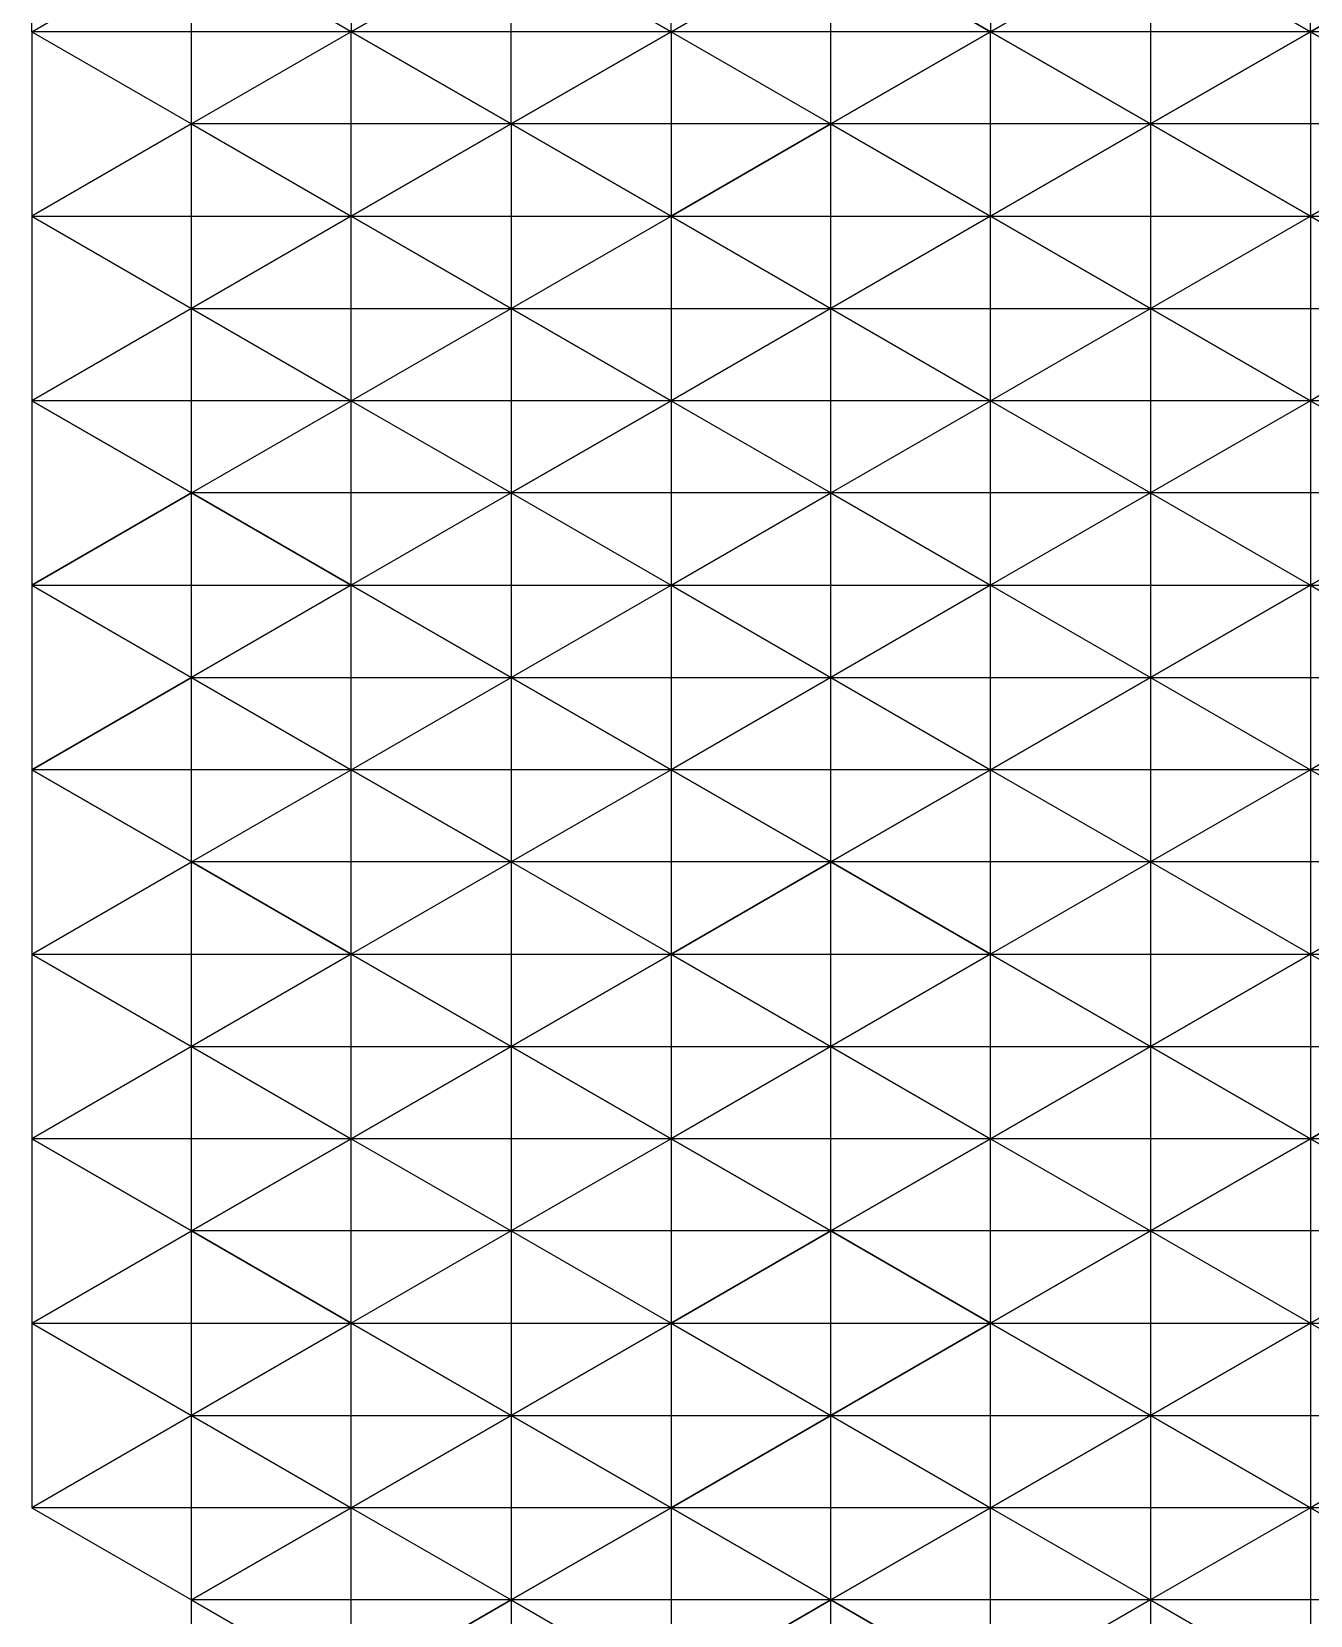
# Model space of a CAD drawing. Header units: millimetres. Extents: x 1123.9 to 1169.6, y 955.4 to 1004.6.
# Drawn here: x 1123.92 to 1132.23, y 969.66 to 979.96 of the extents above; entities that cross this region are included whole.
import ezdxf

# ---------------------------------------------------------------- set-up
doc = ezdxf.new("R2010")
doc.units = ezdxf.units.MM
for name, color, linetype in [('diagonals1', 3, 'Continuous'), ('diagonals2', 2, 'Continuous'), ('Layer1', 7, 'Continuous'), ('Layer2', 4, 'Continuous'), ('Layer3', 6, 'Continuous')]:
    doc.layers.add(name, color=color, linetype=linetype)

msp = doc.modelspace()

# ---------------------------------------------------------------- linework, layer by layer
at = {"layer": 'diagonals1'}
for p, q in [((1123.918, 979.956, 144.347), (1124.957, 980.556, 142.855)), ((1125.996, 979.956, 144.046), (1124.957, 980.556, 142.855)), ((1127.035, 980.556, 142.583), (1125.996, 979.956, 144.046)), ((1127.035, 980.556, 142.583), (1128.075, 979.956, 143.774)), ((1128.075, 979.956, 143.774), (1129.114, 980.556, 142.34)), ((1130.153, 979.956, 143.53), (1129.114, 980.556, 142.34)), ((1131.192, 980.556, 142.126), (1130.153, 979.956, 143.53)), ((1131.192, 980.556, 142.126), (1132.232, 979.956, 143.316)), ((1132.232, 979.956, 143.316), (1133.271, 980.556, 141.94)), ((1123.918, 979.956, 144.347), (1124.957, 979.356, 142.855)), ((1125.996, 979.956, 144.046), (1124.957, 979.356, 142.855)), ((1127.035, 979.356, 142.583), (1125.996, 979.956, 144.046)), ((1127.035, 979.356, 142.583), (1128.075, 979.956, 143.774)), ((1128.075, 979.956, 143.774), (1129.114, 979.356, 142.34)), ((1130.153, 979.956, 143.53), (1129.114, 979.356, 142.34)), ((1131.192, 979.356, 142.126), (1130.153, 979.956, 143.53)), ((1131.192, 979.356, 142.126), (1132.232, 979.956, 143.316)), ((1132.232, 979.956, 143.316), (1133.271, 979.356, 141.94)), ((1124.957, 979.356, 142.855), (1123.918, 978.756, 144.352)), ((1124.957, 979.356, 142.855), (1125.996, 978.756, 144.05)), ((1125.996, 978.756, 144.05), (1127.035, 979.356, 142.583)), ((1128.075, 978.756, 143.778), (1127.035, 979.356, 142.583)), ((1129.114, 979.356, 142.34), (1128.075, 978.756, 143.778)), ((1129.114, 979.356, 142.34), (1130.153, 978.756, 143.535)), ((1130.153, 978.756, 143.535), (1131.192, 979.356, 142.126)), ((1132.232, 978.756, 143.321), (1131.192, 979.356, 142.126)), ((1133.271, 979.356, 141.94), (1132.232, 978.756, 143.321)), ((1123.918, 978.756, 144.352), (1124.957, 978.156, 142.86)), ((1125.996, 978.756, 144.05), (1124.957, 978.156, 142.86)), ((1127.035, 978.156, 142.588), (1125.996, 978.756, 144.05)), ((1127.035, 978.156, 142.588), (1128.075, 978.756, 143.778)), ((1128.075, 978.756, 143.778), (1129.114, 978.156, 142.345)), ((1130.153, 978.756, 143.535), (1129.114, 978.156, 142.345)), ((1131.192, 978.156, 142.13), (1130.153, 978.756, 143.535)), ((1131.192, 978.156, 142.13), (1132.232, 978.756, 143.321)), ((1124.957, 978.156, 142.86), (1123.918, 977.556, 144.366)), ((1124.957, 978.156, 142.86), (1125.996, 977.556, 144.065)), ((1125.996, 977.556, 144.065), (1127.035, 978.156, 142.588)), ((1128.075, 977.556, 143.793), (1127.035, 978.156, 142.588)), ((1129.114, 978.156, 142.345), (1128.075, 977.556, 143.793)), ((1129.114, 978.156, 142.345), (1130.153, 977.556, 143.549)), ((1130.153, 977.556, 143.549), (1131.192, 978.156, 142.13)), ((1132.232, 977.556, 143.335), (1131.192, 978.156, 142.13)), ((1133.271, 978.156, 141.945), (1132.232, 977.556, 143.335)), ((1123.918, 977.556, 144.366), (1124.957, 976.956, 142.874)), ((1124.957, 976.956, 142.874), (1125.996, 977.556, 144.065)), ((1125.996, 977.556, 144.065), (1127.035, 976.956, 142.602)), ((1127.035, 976.956, 142.602), (1128.075, 977.556, 143.793)), ((1128.075, 977.556, 143.793), (1129.114, 976.956, 142.359)), ((1129.114, 976.956, 142.359), (1130.153, 977.556, 143.549)), ((1130.153, 977.556, 143.549), (1131.192, 976.956, 142.145)), ((1132.232, 977.556, 143.335), (1131.192, 976.956, 142.145)), ((1132.232, 977.556, 143.335), (1133.271, 976.956, 141.959)), ((1124.957, 976.956, 142.874), (1123.918, 976.356, 144.39)), ((1124.957, 976.956, 142.874), (1125.996, 976.356, 144.089)), ((1127.035, 976.956, 142.602), (1125.996, 976.356, 144.089)), ((1127.035, 976.956, 142.602), (1128.075, 976.356, 143.816)), ((1128.075, 976.356, 143.816), (1129.114, 976.956, 142.359)), ((1129.114, 976.956, 142.359), (1130.153, 976.356, 143.573)), ((1131.192, 976.956, 142.145), (1130.153, 976.356, 143.573)), ((1131.192, 976.956, 142.145), (1132.232, 976.356, 143.359)), ((1132.232, 976.356, 143.359), (1133.271, 976.956, 141.959)), ((1123.918, 976.356, 144.39), (1124.957, 975.756, 142.898)), ((1125.996, 976.356, 144.089), (1124.957, 975.756, 142.898)), ((1125.996, 976.356, 144.089), (1127.035, 975.756, 142.626)), ((1127.035, 975.756, 142.626), (1128.075, 976.356, 143.816)), ((1128.075, 976.356, 143.816), (1129.114, 975.756, 142.383)), ((1130.153, 976.356, 143.573), (1129.114, 975.756, 142.383)), ((1130.153, 976.356, 143.573), (1131.192, 975.756, 142.168)), ((1131.192, 975.756, 142.168), (1132.232, 976.356, 143.359)), ((1132.232, 976.356, 143.359), (1133.271, 975.756, 141.983)), ((1124.957, 975.756, 142.898), (1123.918, 975.156, 144.424)), ((1124.957, 975.756, 142.898), (1125.996, 975.156, 144.122)), ((1125.996, 975.156, 144.122), (1127.035, 975.756, 142.626)), ((1127.035, 975.756, 142.626), (1128.075, 975.156, 143.85)), ((1129.114, 975.756, 142.383), (1128.075, 975.156, 143.85)), ((1129.114, 975.756, 142.383), (1130.153, 975.156, 143.607)), ((1130.153, 975.156, 143.607), (1131.192, 975.756, 142.168)), ((1131.192, 975.756, 142.168), (1132.232, 975.156, 143.392)), ((1133.271, 975.756, 141.983), (1132.232, 975.156, 143.392)), ((1123.918, 975.156, 144.424), (1124.957, 974.556, 142.932)), ((1124.957, 974.556, 142.932), (1125.996, 975.156, 144.122)), ((1127.035, 974.556, 142.659), (1125.996, 975.156, 144.122)), ((1128.075, 975.156, 143.85), (1127.035, 974.556, 142.659)), ((1128.075, 975.156, 143.85), (1129.114, 974.556, 142.416)), ((1129.114, 974.556, 142.416), (1130.153, 975.156, 143.607)), ((1130.153, 975.156, 143.607), (1131.192, 974.556, 142.202)), ((1132.232, 975.156, 143.392), (1131.192, 974.556, 142.202)), ((1132.232, 975.156, 143.392), (1133.271, 974.556, 142.016)), ((1123.918, 973.956, 144.467), (1124.957, 974.556, 142.932)), ((1124.957, 974.556, 142.932), (1125.996, 973.956, 144.165)), ((1127.035, 974.556, 142.659), (1125.996, 973.956, 144.165)), ((1127.035, 974.556, 142.659), (1128.075, 973.956, 143.893)), ((1128.075, 973.956, 143.893), (1129.114, 974.556, 142.416)), ((1129.114, 974.556, 142.416), (1130.153, 973.956, 143.65)), ((1131.192, 974.556, 142.202), (1130.153, 973.956, 143.65)), ((1131.192, 974.556, 142.202), (1132.232, 973.956, 143.435)), ((1132.232, 973.956, 143.435), (1133.271, 974.556, 142.016)), ((1123.918, 973.956, 144.467), (1124.957, 973.356, 142.975)), ((1125.996, 973.956, 144.165), (1124.957, 973.356, 142.975)), ((1125.996, 973.956, 144.165), (1127.035, 973.356, 142.702)), ((1127.035, 973.356, 142.702), (1128.075, 973.956, 143.893)), ((1128.075, 973.956, 143.893), (1129.114, 973.356, 142.459)), ((1130.153, 973.956, 143.65), (1129.114, 973.356, 142.459)), ((1130.153, 973.956, 143.65), (1131.192, 973.356, 142.245)), ((1131.192, 973.356, 142.245), (1132.232, 973.956, 143.435)), ((1132.232, 973.956, 143.435), (1133.271, 973.356, 142.059)), ((1124.957, 973.356, 142.975), (1123.918, 972.756, 144.52)), ((1124.957, 973.356, 142.975), (1125.996, 972.756, 144.218)), ((1125.996, 972.756, 144.218), (1127.035, 973.356, 142.702)), ((1127.035, 973.356, 142.702), (1128.075, 972.756, 143.945)), ((1129.114, 973.356, 142.459), (1128.075, 972.756, 143.945)), ((1129.114, 973.356, 142.459), (1130.153, 972.756, 143.702)), ((1130.153, 972.756, 143.702), (1131.192, 973.356, 142.245)), ((1131.192, 973.356, 142.245), (1132.232, 972.756, 143.488)), ((1133.271, 973.356, 142.059), (1132.232, 972.756, 143.488)), ((1123.918, 972.756, 144.52), (1124.957, 972.156, 143.027)), ((1124.957, 972.156, 143.027), (1125.996, 972.756, 144.218)), ((1125.996, 972.756, 144.218), (1127.035, 972.156, 142.755)), ((1128.075, 972.756, 143.945), (1127.035, 972.156, 142.755)), ((1128.075, 972.756, 143.945), (1129.114, 972.156, 142.511)), ((1129.114, 972.156, 142.511), (1130.153, 972.756, 143.702)), ((1130.153, 972.756, 143.702), (1131.192, 972.156, 142.297)), ((1132.232, 972.756, 143.488), (1131.192, 972.156, 142.297)), ((1132.232, 972.756, 143.488), (1133.271, 972.156, 142.111)), ((1123.918, 971.556, 144.582), (1124.957, 972.156, 143.027)), ((1124.957, 972.156, 143.027), (1125.996, 971.556, 144.28)), ((1127.035, 972.156, 142.755), (1125.996, 971.556, 144.28)), ((1127.035, 972.156, 142.755), (1128.075, 971.556, 144.007)), ((1128.075, 971.556, 144.007), (1129.114, 972.156, 142.511)), ((1129.114, 972.156, 142.511), (1130.153, 971.556, 143.764)), ((1131.192, 972.156, 142.297), (1130.153, 971.556, 143.764)), ((1131.192, 972.156, 142.297), (1132.232, 971.556, 143.549)), ((1132.232, 971.556, 143.549), (1133.271, 972.156, 142.111)), ((1123.918, 971.556, 144.582), (1124.957, 970.956, 143.09)), ((1125.996, 971.556, 144.28), (1124.957, 970.956, 143.09)), ((1125.996, 971.556, 144.28), (1127.035, 970.956, 142.817)), ((1127.035, 970.956, 142.817), (1128.075, 971.556, 144.007)), ((1128.075, 971.556, 144.007), (1129.114, 970.956, 142.573)), ((1130.153, 971.556, 143.764), (1129.114, 970.956, 142.573)), ((1130.153, 971.556, 143.764), (1131.192, 970.956, 142.359)), ((1131.192, 970.956, 142.359), (1132.232, 971.556, 143.549)), ((1132.232, 971.556, 143.549), (1133.271, 970.956, 142.173)), ((1124.957, 970.956, 143.09), (1123.918, 970.356, 144.654)), ((1124.957, 970.956, 143.09), (1125.996, 970.356, 144.352)), ((1125.996, 970.356, 144.352), (1127.035, 970.956, 142.817)), ((1127.035, 970.956, 142.817), (1128.075, 970.356, 144.079)), ((1129.114, 970.956, 142.573), (1128.075, 970.356, 144.079)), ((1129.114, 970.956, 142.573), (1130.153, 970.356, 143.836)), ((1130.153, 970.356, 143.836), (1131.192, 970.956, 142.359)), ((1131.192, 970.956, 142.359), (1132.232, 970.356, 143.621)), ((1133.271, 970.956, 142.173), (1132.232, 970.356, 143.621)), ((1123.918, 970.356, 144.654), (1124.957, 969.756, 143.161)), ((1124.957, 969.756, 143.161), (1125.996, 970.356, 144.352)), ((1125.996, 970.356, 144.352), (1127.035, 969.756, 142.889)), ((1128.075, 970.356, 144.079), (1127.035, 969.756, 142.889)), ((1128.075, 970.356, 144.079), (1129.114, 969.756, 142.645)), ((1129.114, 969.756, 142.645), (1130.153, 970.356, 143.836)), ((1130.153, 970.356, 143.836), (1131.192, 969.756, 142.43)), ((1132.232, 970.356, 143.621), (1131.192, 969.756, 142.43)), ((1132.232, 970.356, 143.621), (1133.271, 969.756, 142.245)), ((1124.957, 969.756, 143.161), (1125.996, 969.156, 144.433)), ((1127.035, 969.756, 142.889), (1125.996, 969.156, 144.433)), ((1127.035, 969.756, 142.889), (1128.075, 969.156, 144.16)), ((1128.075, 969.156, 144.16), (1129.114, 969.756, 142.645)), ((1129.114, 969.756, 142.645), (1130.153, 969.156, 143.917)), ((1131.192, 969.756, 142.43), (1130.153, 969.156, 143.917)), ((1131.192, 969.756, 142.43), (1132.232, 969.156, 143.702))]:
    msp.add_line(p, q, dxfattribs=at)
at = {"layer": 'diagonals2'}
for p, q in [((1123.918, 979.956, 141.947), (1124.957, 980.556, 142.855)), ((1125.996, 979.956, 141.646), (1124.957, 980.556, 142.855)), ((1125.996, 979.956, 141.646), (1127.035, 980.556, 142.583)), ((1128.075, 979.956, 141.374), (1127.035, 980.556, 142.583)), ((1128.075, 979.956, 141.374), (1129.114, 980.556, 142.34)), ((1129.114, 980.556, 142.34), (1130.153, 979.956, 141.13)), ((1130.153, 979.956, 141.13), (1131.192, 980.556, 142.126)), ((1132.232, 979.956, 140.916), (1131.192, 980.556, 142.126)), ((1133.271, 980.556, 141.94), (1132.232, 979.956, 140.916)), ((1123.918, 979.956, 141.947), (1124.957, 979.356, 142.855)), ((1125.996, 979.956, 141.646), (1124.957, 979.356, 142.855)), ((1125.996, 979.956, 141.646), (1127.035, 979.356, 142.583)), ((1128.075, 979.956, 141.374), (1127.035, 979.356, 142.583)), ((1128.075, 979.956, 141.374), (1129.114, 979.356, 142.34)), ((1129.114, 979.356, 142.34), (1130.153, 979.956, 141.13)), ((1130.153, 979.956, 141.13), (1131.192, 979.356, 142.126)), ((1132.232, 979.956, 140.916), (1131.192, 979.356, 142.126)), ((1133.271, 979.356, 141.94), (1132.232, 979.956, 140.916)), ((1124.957, 979.356, 142.855), (1123.918, 978.756, 141.952)), ((1124.957, 979.356, 142.855), (1125.996, 978.756, 141.65)), ((1127.035, 979.356, 142.583), (1125.996, 978.756, 141.65)), ((1127.035, 979.356, 142.583), (1128.075, 978.756, 141.378)), ((1128.075, 978.756, 141.378), (1129.114, 979.356, 142.34)), ((1129.114, 979.356, 142.34), (1130.153, 978.756, 141.135)), ((1131.192, 979.356, 142.126), (1130.153, 978.756, 141.135)), ((1131.192, 979.356, 142.126), (1132.232, 978.756, 140.921)), ((1132.232, 978.756, 140.921), (1133.271, 979.356, 141.94)), ((1123.918, 978.756, 141.952), (1124.957, 978.156, 142.86)), ((1125.996, 978.756, 141.65), (1124.957, 978.156, 142.86)), ((1125.996, 978.756, 141.65), (1127.035, 978.156, 142.588)), ((1127.035, 978.156, 142.588), (1128.075, 978.756, 141.378)), ((1128.075, 978.756, 141.378), (1129.114, 978.156, 142.345)), ((1130.153, 978.756, 141.135), (1129.114, 978.156, 142.345)), ((1130.153, 978.756, 141.135), (1131.192, 978.156, 142.13)), ((1131.192, 978.156, 142.13), (1132.232, 978.756, 140.921)), ((1132.232, 978.756, 140.921), (1133.271, 978.156, 141.945)), ((1124.957, 978.156, 142.86), (1123.918, 977.556, 141.966)), ((1124.957, 978.156, 142.86), (1125.996, 977.556, 141.665)), ((1125.996, 977.556, 141.665), (1127.035, 978.156, 142.588)), ((1127.035, 978.156, 142.588), (1128.075, 977.556, 141.393)), ((1129.114, 978.156, 142.345), (1128.075, 977.556, 141.393)), ((1129.114, 978.156, 142.345), (1130.153, 977.556, 141.149)), ((1130.153, 977.556, 141.149), (1131.192, 978.156, 142.13)), ((1131.192, 978.156, 142.13), (1132.232, 977.556, 140.935)), ((1133.271, 978.156, 141.945), (1132.232, 977.556, 140.935)), ((1124.957, 976.956, 142.874), (1123.918, 977.556, 141.966)), ((1124.957, 976.956, 142.874), (1125.996, 977.556, 141.665)), ((1125.996, 977.556, 141.665), (1127.035, 976.956, 142.602)), ((1128.075, 977.556, 141.393), (1127.035, 976.956, 142.602)), ((1128.075, 977.556, 141.393), (1129.114, 976.956, 142.359)), ((1129.114, 976.956, 142.359), (1130.153, 977.556, 141.149)), ((1130.153, 977.556, 141.149), (1131.192, 976.956, 142.145)), ((1132.232, 977.556, 140.935), (1131.192, 976.956, 142.145)), ((1132.232, 977.556, 140.935), (1133.271, 976.956, 141.959)), ((1123.918, 976.356, 141.99), (1124.957, 976.956, 142.874)), ((1125.996, 976.356, 141.689), (1124.957, 976.956, 142.874)), ((1127.035, 976.956, 142.602), (1125.996, 976.356, 141.689)), ((1127.035, 976.956, 142.602), (1128.075, 976.356, 141.416)), ((1128.075, 976.356, 141.416), (1129.114, 976.956, 142.359)), ((1129.114, 976.956, 142.359), (1130.153, 976.356, 141.173)), ((1131.192, 976.956, 142.145), (1130.153, 976.356, 141.173)), ((1131.192, 976.956, 142.145), (1132.232, 976.356, 140.959)), ((1133.271, 976.956, 141.959), (1132.232, 976.356, 140.959)), ((1123.918, 976.356, 141.99), (1124.957, 975.756, 142.898)), ((1125.996, 976.356, 141.689), (1124.957, 975.756, 142.898)), ((1127.035, 975.756, 142.626), (1125.996, 976.356, 141.689)), ((1127.035, 975.756, 142.626), (1128.075, 976.356, 141.416)), ((1128.075, 976.356, 141.416), (1129.114, 975.756, 142.383)), ((1130.153, 976.356, 141.173), (1129.114, 975.756, 142.383)), ((1130.153, 976.356, 141.173), (1131.192, 975.756, 142.168)), ((1132.232, 976.356, 140.959), (1131.192, 975.756, 142.168)), ((1132.232, 976.356, 140.959), (1133.271, 975.756, 141.983)), ((1123.918, 975.156, 142.024), (1124.957, 975.756, 142.898)), ((1124.957, 975.756, 142.898), (1125.996, 975.156, 141.722)), ((1125.996, 975.156, 141.722), (1127.035, 975.756, 142.626)), ((1128.075, 975.156, 141.45), (1127.035, 975.756, 142.626)), ((1129.114, 975.756, 142.383), (1128.075, 975.156, 141.45)), ((1129.114, 975.756, 142.383), (1130.153, 975.156, 141.207)), ((1131.192, 975.756, 142.168), (1130.153, 975.156, 141.207)), ((1131.192, 975.756, 142.168), (1132.232, 975.156, 140.992)), ((1133.271, 975.756, 141.983), (1132.232, 975.156, 140.992)), ((1124.957, 974.556, 142.932), (1123.918, 975.156, 142.024)), ((1124.957, 974.556, 142.932), (1125.996, 975.156, 141.722)), ((1125.996, 975.156, 141.722), (1127.035, 974.556, 142.659)), ((1128.075, 975.156, 141.45), (1127.035, 974.556, 142.659)), ((1129.114, 974.556, 142.416), (1128.075, 975.156, 141.45)), ((1130.153, 975.156, 141.207), (1129.114, 974.556, 142.416)), ((1130.153, 975.156, 141.207), (1131.192, 974.556, 142.202)), ((1132.232, 975.156, 140.992), (1131.192, 974.556, 142.202)), ((1132.232, 975.156, 140.992), (1133.271, 974.556, 142.016)), ((1123.918, 973.956, 142.067), (1124.957, 974.556, 142.932)), ((1125.996, 973.956, 141.765), (1124.957, 974.556, 142.932)), ((1127.035, 974.556, 142.659), (1125.996, 973.956, 141.765)), ((1127.035, 974.556, 142.659), (1128.075, 973.956, 141.493)), ((1129.114, 974.556, 142.416), (1128.075, 973.956, 141.493)), ((1130.153, 973.956, 141.25), (1129.114, 974.556, 142.416)), ((1131.192, 974.556, 142.202), (1130.153, 973.956, 141.25)), ((1131.192, 974.556, 142.202), (1132.232, 973.956, 141.035)), ((1133.271, 974.556, 142.016), (1132.232, 973.956, 141.035)), ((1123.918, 973.956, 142.067), (1124.957, 973.356, 142.975)), ((1125.996, 973.956, 141.765), (1124.957, 973.356, 142.975)), ((1127.035, 973.356, 142.702), (1125.996, 973.956, 141.765)), ((1128.075, 973.956, 141.493), (1127.035, 973.356, 142.702)), ((1128.075, 973.956, 141.493), (1129.114, 973.356, 142.459)), ((1130.153, 973.956, 141.25), (1129.114, 973.356, 142.459)), ((1131.192, 973.356, 142.245), (1130.153, 973.956, 141.25)), ((1132.232, 973.956, 141.035), (1131.192, 973.356, 142.245)), ((1132.232, 973.956, 141.035), (1133.271, 973.356, 142.059)), ((1124.957, 973.356, 142.975), (1123.918, 972.756, 142.12)), ((1124.957, 973.356, 142.975), (1125.996, 972.756, 141.818)), ((1127.035, 973.356, 142.702), (1125.996, 972.756, 141.818)), ((1128.075, 972.756, 141.545), (1127.035, 973.356, 142.702)), ((1129.114, 973.356, 142.459), (1128.075, 972.756, 141.545)), ((1129.114, 973.356, 142.459), (1130.153, 972.756, 141.302)), ((1131.192, 973.356, 142.245), (1130.153, 972.756, 141.302)), ((1132.232, 972.756, 141.088), (1131.192, 973.356, 142.245)), ((1132.232, 972.756, 141.088), (1133.271, 973.356, 142.059)), ((1124.957, 972.156, 143.027), (1123.918, 972.756, 142.12)), ((1125.996, 972.756, 141.818), (1124.957, 972.156, 143.027)), ((1125.996, 972.756, 141.818), (1127.035, 972.156, 142.755)), ((1128.075, 972.756, 141.545), (1127.035, 972.156, 142.755)), ((1129.114, 972.156, 142.511), (1128.075, 972.756, 141.545)), ((1130.153, 972.756, 141.302), (1129.114, 972.156, 142.511)), ((1130.153, 972.756, 141.302), (1131.192, 972.156, 142.297)), ((1131.192, 972.156, 142.297), (1132.232, 972.756, 141.088)), ((1133.271, 972.156, 142.111), (1132.232, 972.756, 141.088)), ((1123.918, 971.556, 142.182), (1124.957, 972.156, 143.027)), ((1125.996, 971.556, 141.88), (1124.957, 972.156, 143.027)), ((1127.035, 972.156, 142.755), (1125.996, 971.556, 141.88)), ((1127.035, 972.156, 142.755), (1128.075, 971.556, 141.607)), ((1129.114, 972.156, 142.511), (1128.075, 971.556, 141.607)), ((1130.153, 971.556, 141.364), (1129.114, 972.156, 142.511)), ((1130.153, 971.556, 141.364), (1131.192, 972.156, 142.297)), ((1131.192, 972.156, 142.297), (1132.232, 971.556, 141.149)), ((1133.271, 972.156, 142.111), (1132.232, 971.556, 141.149)), ((1123.918, 971.556, 142.182), (1124.957, 970.956, 143.09)), ((1125.996, 971.556, 141.88), (1124.957, 970.956, 143.09)), ((1127.035, 970.956, 142.817), (1125.996, 971.556, 141.88)), ((1128.075, 971.556, 141.607), (1127.035, 970.956, 142.817)), ((1128.075, 971.556, 141.607), (1129.114, 970.956, 142.573)), ((1129.114, 970.956, 142.573), (1130.153, 971.556, 141.364)), ((1131.192, 970.956, 142.359), (1130.153, 971.556, 141.364)), ((1132.232, 971.556, 141.149), (1131.192, 970.956, 142.359)), ((1132.232, 971.556, 141.149), (1133.271, 970.956, 142.173)), ((1124.957, 970.956, 143.09), (1123.918, 970.356, 142.254)), ((1124.957, 970.956, 143.09), (1125.996, 970.356, 141.952)), ((1127.035, 970.956, 142.817), (1125.996, 970.356, 141.952)), ((1128.075, 970.356, 141.679), (1127.035, 970.956, 142.817)), ((1128.075, 970.356, 141.679), (1129.114, 970.956, 142.573)), ((1129.114, 970.956, 142.573), (1130.153, 970.356, 141.436)), ((1131.192, 970.956, 142.359), (1130.153, 970.356, 141.436)), ((1132.232, 970.356, 141.221), (1131.192, 970.956, 142.359)), ((1133.271, 970.956, 142.173), (1132.232, 970.356, 141.221)), ((1125.996, 970.356, 141.952), (1124.957, 969.756, 143.161)), ((1125.996, 970.356, 141.952), (1127.035, 969.756, 142.889)), ((1127.035, 969.756, 142.889), (1128.075, 970.356, 141.679)), ((1129.114, 969.756, 142.645), (1128.075, 970.356, 141.679)), ((1130.153, 970.356, 141.436), (1129.114, 969.756, 142.645)), ((1130.153, 970.356, 141.436), (1131.192, 969.756, 142.43)), ((1132.232, 970.356, 141.221), (1131.192, 969.756, 142.43)), ((1133.271, 969.756, 142.245), (1132.232, 970.356, 141.221)), ((1124.957, 969.756, 143.161), (1125.996, 969.156, 142.033)), ((1125.996, 969.156, 142.033), (1127.035, 969.756, 142.889)), ((1127.035, 969.756, 142.889), (1128.075, 969.156, 141.76)), ((1129.114, 969.756, 142.645), (1128.075, 969.156, 141.76)), ((1130.153, 969.156, 141.517), (1129.114, 969.756, 142.645)), ((1131.192, 969.756, 142.43), (1130.153, 969.156, 141.517)), ((1131.192, 969.756, 142.43), (1132.232, 969.156, 141.302))]:
    msp.add_line(p, q, dxfattribs=at)
at = {"layer": 'Layer1'}
for p, q in [((1123.918, 979.956, 144.347), (1123.918, 982.356, 144.366)), ((1125.996, 981.156, 144.05), (1125.996, 979.956, 144.046)), ((1128.075, 979.956, 143.774), (1128.075, 981.156, 143.778)), ((1130.153, 981.156, 143.535), (1130.153, 979.956, 143.53)), ((1132.232, 979.956, 143.316), (1132.232, 981.156, 143.321)), ((1125.996, 979.956, 144.046), (1123.918, 979.956, 144.347)), ((1125.996, 979.956, 144.046), (1123.918, 979.956, 144.347)), ((1123.918, 979.956, 144.347), (1123.918, 977.556, 144.366)), ((1128.075, 979.956, 143.774), (1125.996, 979.956, 144.046)), ((1128.075, 979.956, 143.774), (1125.996, 979.956, 144.046)), ((1125.996, 978.756, 144.05), (1125.996, 979.956, 144.046)), ((1130.153, 979.956, 143.53), (1128.075, 979.956, 143.774)), ((1130.153, 979.956, 143.53), (1128.075, 979.956, 143.774)), ((1128.075, 979.956, 143.774), (1128.075, 978.756, 143.778)), ((1132.232, 979.956, 143.316), (1130.153, 979.956, 143.53)), ((1132.232, 979.956, 143.316), (1130.153, 979.956, 143.53)), ((1130.153, 978.756, 143.535), (1130.153, 979.956, 143.53)), ((1134.31, 979.956, 143.131), (1132.232, 979.956, 143.316)), ((1134.31, 979.956, 143.131), (1132.232, 979.956, 143.316)), ((1132.232, 979.956, 143.316), (1132.232, 978.756, 143.321)), ((1123.918, 978.756, 144.352), (1125.996, 978.756, 144.05)), ((1125.996, 978.756, 144.05), (1128.075, 978.756, 143.778)), ((1125.996, 977.556, 144.065), (1125.996, 978.756, 144.05)), ((1128.075, 978.756, 143.778), (1130.153, 978.756, 143.535)), ((1128.075, 978.756, 143.778), (1128.075, 977.556, 143.793)), ((1130.153, 978.756, 143.535), (1132.232, 978.756, 143.321)), ((1130.153, 977.556, 143.549), (1130.153, 978.756, 143.535)), ((1132.232, 978.756, 143.321), (1134.31, 978.756, 143.136)), ((1132.232, 978.756, 143.321), (1132.232, 977.556, 143.335)), ((1125.996, 977.556, 144.065), (1123.918, 977.556, 144.366)), ((1123.918, 977.556, 144.366), (1123.918, 976.356, 144.39)), ((1128.075, 977.556, 143.793), (1125.996, 977.556, 144.065)), ((1125.996, 976.356, 144.089), (1125.996, 977.556, 144.065)), ((1130.153, 977.556, 143.549), (1128.075, 977.556, 143.793)), ((1128.075, 977.556, 143.793), (1128.075, 976.356, 143.816)), ((1132.232, 977.556, 143.335), (1130.153, 977.556, 143.549)), ((1130.153, 976.356, 143.573), (1130.153, 977.556, 143.549)), ((1134.31, 977.556, 143.15), (1132.232, 977.556, 143.335)), ((1132.232, 977.556, 143.335), (1132.232, 976.356, 143.359)), ((1123.918, 976.356, 144.39), (1125.996, 976.356, 144.089)), ((1123.918, 976.356, 144.39), (1123.918, 975.156, 144.424)), ((1125.996, 976.356, 144.089), (1128.075, 976.356, 143.816)), ((1125.996, 975.156, 144.122), (1125.996, 976.356, 144.089)), ((1128.075, 976.356, 143.816), (1130.153, 976.356, 143.573)), ((1128.075, 976.356, 143.816), (1128.075, 975.156, 143.85)), ((1130.153, 976.356, 143.573), (1132.232, 976.356, 143.359)), ((1130.153, 975.156, 143.607), (1130.153, 976.356, 143.573)), ((1132.232, 976.356, 143.359), (1134.31, 976.356, 143.174)), ((1132.232, 976.356, 143.359), (1132.232, 975.156, 143.392)), ((1125.996, 975.156, 144.122), (1123.918, 975.156, 144.424)), ((1123.918, 975.156, 144.424), (1123.918, 973.956, 144.467)), ((1128.075, 975.156, 143.85), (1125.996, 975.156, 144.122)), ((1125.996, 973.956, 144.165), (1125.996, 975.156, 144.122)), ((1130.153, 975.156, 143.607), (1128.075, 975.156, 143.85)), ((1128.075, 975.156, 143.85), (1128.075, 973.956, 143.893)), ((1132.232, 975.156, 143.392), (1130.153, 975.156, 143.607)), ((1130.153, 973.956, 143.65), (1130.153, 975.156, 143.607)), ((1134.31, 975.156, 143.207), (1132.232, 975.156, 143.392)), ((1132.232, 975.156, 143.392), (1132.232, 973.956, 143.435)), ((1123.918, 973.956, 144.467), (1125.996, 973.956, 144.165)), ((1123.918, 973.956, 144.467), (1123.918, 972.756, 144.52)), ((1125.996, 973.956, 144.165), (1128.075, 973.956, 143.893)), ((1125.996, 972.756, 144.218), (1125.996, 973.956, 144.165)), ((1128.075, 973.956, 143.893), (1130.153, 973.956, 143.65)), ((1128.075, 973.956, 143.893), (1128.075, 972.756, 143.945)), ((1130.153, 973.956, 143.65), (1132.232, 973.956, 143.435)), ((1130.153, 972.756, 143.702), (1130.153, 973.956, 143.65)), ((1132.232, 973.956, 143.435), (1134.31, 973.956, 143.25)), ((1132.232, 973.956, 143.435), (1132.232, 972.756, 143.488)), ((1125.996, 972.756, 144.218), (1123.918, 972.756, 144.52)), ((1123.918, 972.756, 144.52), (1123.918, 971.556, 144.582)), ((1128.075, 972.756, 143.945), (1125.996, 972.756, 144.218)), ((1125.996, 971.556, 144.28), (1125.996, 972.756, 144.218)), ((1130.153, 972.756, 143.702), (1128.075, 972.756, 143.945)), ((1128.075, 972.756, 143.945), (1128.075, 971.556, 144.007)), ((1132.232, 972.756, 143.488), (1130.153, 972.756, 143.702)), ((1130.153, 971.556, 143.764), (1130.153, 972.756, 143.702)), ((1134.31, 972.756, 143.302), (1132.232, 972.756, 143.488)), ((1132.232, 972.756, 143.488), (1132.232, 971.556, 143.549)), ((1123.918, 971.556, 144.582), (1125.996, 971.556, 144.28)), ((1123.918, 971.556, 144.582), (1123.918, 970.356, 144.654)), ((1125.996, 971.556, 144.28), (1128.075, 971.556, 144.007)), ((1125.996, 970.356, 144.352), (1125.996, 971.556, 144.28)), ((1128.075, 971.556, 144.007), (1130.153, 971.556, 143.764)), ((1128.075, 971.556, 144.007), (1128.075, 970.356, 144.079)), ((1130.153, 971.556, 143.764), (1132.232, 971.556, 143.549)), ((1130.153, 970.356, 143.836), (1130.153, 971.556, 143.764)), ((1132.232, 971.556, 143.549), (1134.31, 971.556, 143.364)), ((1132.232, 971.556, 143.549), (1132.232, 970.356, 143.621)), ((1125.996, 970.356, 144.352), (1123.918, 970.356, 144.654)), ((1128.075, 970.356, 144.079), (1125.996, 970.356, 144.352)), ((1125.996, 969.156, 144.433), (1125.996, 970.356, 144.352)), ((1130.153, 970.356, 143.836), (1128.075, 970.356, 144.079)), ((1128.075, 970.356, 144.079), (1128.075, 969.156, 144.16)), ((1132.232, 970.356, 143.621), (1130.153, 970.356, 143.836)), ((1130.153, 969.156, 143.917), (1130.153, 970.356, 143.836)), ((1134.31, 970.356, 143.435), (1132.232, 970.356, 143.621)), ((1132.232, 970.356, 143.621), (1132.232, 969.156, 143.702))]:
    msp.add_line(p, q, dxfattribs=at)
at = {"layer": 'Layer2'}
for p, q in [((1124.957, 979.356, 142.855), (1124.957, 980.556, 142.855)), ((1127.035, 979.356, 142.583), (1127.035, 980.556, 142.583)), ((1129.114, 979.356, 142.34), (1129.114, 980.556, 142.34)), ((1131.192, 980.556, 142.126), (1131.192, 979.356, 142.126)), ((1127.035, 979.356, 142.583), (1124.957, 979.356, 142.855)), ((1124.957, 978.156, 142.86), (1124.957, 979.356, 142.855)), ((1129.114, 979.356, 142.34), (1127.035, 979.356, 142.583)), ((1127.035, 979.356, 142.583), (1127.035, 978.156, 142.588)), ((1131.192, 979.356, 142.126), (1129.114, 979.356, 142.34)), ((1129.114, 978.156, 142.345), (1129.114, 979.356, 142.34)), ((1133.271, 979.356, 141.94), (1131.192, 979.356, 142.126)), ((1131.192, 979.356, 142.126), (1131.192, 978.156, 142.13)), ((1124.957, 978.156, 142.86), (1127.035, 978.156, 142.588)), ((1124.957, 976.956, 142.874), (1124.957, 978.156, 142.86)), ((1127.035, 978.156, 142.588), (1129.114, 978.156, 142.345)), ((1127.035, 978.156, 142.588), (1127.035, 976.956, 142.602)), ((1129.114, 978.156, 142.345), (1131.192, 978.156, 142.13)), ((1129.114, 976.956, 142.359), (1129.114, 978.156, 142.345)), ((1131.192, 978.156, 142.13), (1133.271, 978.156, 141.945)), ((1131.192, 978.156, 142.13), (1131.192, 976.956, 142.145)), ((1127.035, 976.956, 142.602), (1124.957, 976.956, 142.874)), ((1124.957, 975.756, 142.898), (1124.957, 976.956, 142.874)), ((1129.114, 976.956, 142.359), (1127.035, 976.956, 142.602)), ((1127.035, 976.956, 142.602), (1127.035, 975.756, 142.626)), ((1131.192, 976.956, 142.145), (1129.114, 976.956, 142.359)), ((1129.114, 975.756, 142.383), (1129.114, 976.956, 142.359)), ((1133.271, 976.956, 141.959), (1131.192, 976.956, 142.145)), ((1131.192, 976.956, 142.145), (1131.192, 975.756, 142.168)), ((1124.957, 975.756, 142.898), (1127.035, 975.756, 142.626)), ((1124.957, 974.556, 142.932), (1124.957, 975.756, 142.898)), ((1127.035, 975.756, 142.626), (1129.114, 975.756, 142.383)), ((1127.035, 975.756, 142.626), (1127.035, 974.556, 142.659)), ((1129.114, 975.756, 142.383), (1131.192, 975.756, 142.168)), ((1129.114, 974.556, 142.416), (1129.114, 975.756, 142.383)), ((1131.192, 975.756, 142.168), (1133.271, 975.756, 141.983)), ((1131.192, 975.756, 142.168), (1131.192, 974.556, 142.202)), ((1127.035, 974.556, 142.659), (1124.957, 974.556, 142.932)), ((1124.957, 973.356, 142.975), (1124.957, 974.556, 142.932)), ((1129.114, 974.556, 142.416), (1127.035, 974.556, 142.659)), ((1127.035, 974.556, 142.659), (1127.035, 973.356, 142.702)), ((1131.192, 974.556, 142.202), (1129.114, 974.556, 142.416)), ((1129.114, 973.356, 142.459), (1129.114, 974.556, 142.416)), ((1133.271, 974.556, 142.016), (1131.192, 974.556, 142.202)), ((1131.192, 974.556, 142.202), (1131.192, 973.356, 142.245)), ((1124.957, 973.356, 142.975), (1127.035, 973.356, 142.702)), ((1124.957, 972.156, 143.027), (1124.957, 973.356, 142.975)), ((1127.035, 973.356, 142.702), (1129.114, 973.356, 142.459)), ((1127.035, 973.356, 142.702), (1127.035, 972.156, 142.755)), ((1129.114, 973.356, 142.459), (1131.192, 973.356, 142.245)), ((1129.114, 972.156, 142.511), (1129.114, 973.356, 142.459)), ((1131.192, 973.356, 142.245), (1133.271, 973.356, 142.059)), ((1131.192, 973.356, 142.245), (1131.192, 972.156, 142.297)), ((1127.035, 972.156, 142.755), (1124.957, 972.156, 143.027)), ((1124.957, 970.956, 143.09), (1124.957, 972.156, 143.027)), ((1129.114, 972.156, 142.511), (1127.035, 972.156, 142.755)), ((1127.035, 972.156, 142.755), (1127.035, 970.956, 142.817)), ((1131.192, 972.156, 142.297), (1129.114, 972.156, 142.511)), ((1129.114, 970.956, 142.573), (1129.114, 972.156, 142.511)), ((1133.271, 972.156, 142.111), (1131.192, 972.156, 142.297)), ((1131.192, 972.156, 142.297), (1131.192, 970.956, 142.359)), ((1124.957, 970.956, 143.09), (1127.035, 970.956, 142.817)), ((1124.957, 969.756, 143.161), (1124.957, 970.956, 143.09)), ((1127.035, 970.956, 142.817), (1129.114, 970.956, 142.573)), ((1127.035, 970.956, 142.817), (1127.035, 969.756, 142.889)), ((1129.114, 970.956, 142.573), (1131.192, 970.956, 142.359)), ((1129.114, 969.756, 142.645), (1129.114, 970.956, 142.573)), ((1131.192, 970.956, 142.359), (1133.271, 970.956, 142.173)), ((1131.192, 970.956, 142.359), (1131.192, 969.756, 142.43)), ((1127.035, 969.756, 142.889), (1124.957, 969.756, 143.161)), ((1124.957, 968.556, 143.243), (1124.957, 969.756, 143.161)), ((1129.114, 969.756, 142.645), (1127.035, 969.756, 142.889)), ((1127.035, 969.756, 142.889), (1127.035, 968.556, 142.97)), ((1131.192, 969.756, 142.43), (1129.114, 969.756, 142.645)), ((1129.114, 968.556, 142.726), (1129.114, 969.756, 142.645)), ((1133.271, 969.756, 142.245), (1131.192, 969.756, 142.43)), ((1131.192, 969.756, 142.43), (1131.192, 968.556, 142.511))]:
    msp.add_line(p, q, dxfattribs=at)
at = {"layer": 'Layer3'}
for p, q in [((1123.918, 979.956, 141.947), (1123.918, 982.356, 141.966)), ((1125.996, 981.156, 141.65), (1125.996, 979.956, 141.646)), ((1128.075, 979.956, 141.374), (1128.075, 981.156, 141.378)), ((1130.153, 981.156, 141.135), (1130.153, 979.956, 141.13)), ((1132.232, 979.956, 140.916), (1132.232, 981.156, 140.921)), ((1125.996, 979.956, 141.646), (1123.918, 979.956, 141.947)), ((1125.996, 979.956, 141.646), (1123.918, 979.956, 141.947)), ((1123.918, 979.956, 141.947), (1123.918, 977.556, 141.966)), ((1128.075, 979.956, 141.374), (1125.996, 979.956, 141.646)), ((1128.075, 979.956, 141.374), (1125.996, 979.956, 141.646)), ((1125.996, 978.756, 141.65), (1125.996, 979.956, 141.646)), ((1130.153, 979.956, 141.13), (1128.075, 979.956, 141.374)), ((1130.153, 979.956, 141.13), (1128.075, 979.956, 141.374)), ((1128.075, 979.956, 141.374), (1128.075, 978.756, 141.378)), ((1132.232, 979.956, 140.916), (1130.153, 979.956, 141.13)), ((1132.232, 979.956, 140.916), (1130.153, 979.956, 141.13)), ((1130.153, 978.756, 141.135), (1130.153, 979.956, 141.13)), ((1134.31, 979.956, 140.731), (1132.232, 979.956, 140.916)), ((1134.31, 979.956, 140.731), (1132.232, 979.956, 140.916)), ((1132.232, 979.956, 140.916), (1132.232, 978.756, 140.921)), ((1123.918, 978.756, 141.952), (1125.996, 978.756, 141.65)), ((1125.996, 978.756, 141.65), (1128.075, 978.756, 141.378)), ((1125.996, 977.556, 141.665), (1125.996, 978.756, 141.65)), ((1128.075, 978.756, 141.378), (1130.153, 978.756, 141.135)), ((1128.075, 978.756, 141.378), (1128.075, 977.556, 141.393)), ((1130.153, 978.756, 141.135), (1132.232, 978.756, 140.921)), ((1130.153, 977.556, 141.149), (1130.153, 978.756, 141.135)), ((1132.232, 978.756, 140.921), (1134.31, 978.756, 140.736)), ((1132.232, 978.756, 140.921), (1132.232, 977.556, 140.935)), ((1125.996, 977.556, 141.665), (1123.918, 977.556, 141.966)), ((1123.918, 977.556, 141.966), (1123.918, 976.356, 141.99)), ((1128.075, 977.556, 141.393), (1125.996, 977.556, 141.665)), ((1125.996, 976.356, 141.689), (1125.996, 977.556, 141.665)), ((1130.153, 977.556, 141.149), (1128.075, 977.556, 141.393)), ((1128.075, 977.556, 141.393), (1128.075, 976.356, 141.416)), ((1132.232, 977.556, 140.935), (1130.153, 977.556, 141.149)), ((1130.153, 976.356, 141.173), (1130.153, 977.556, 141.149)), ((1134.31, 977.556, 140.75), (1132.232, 977.556, 140.935)), ((1132.232, 977.556, 140.935), (1132.232, 976.356, 140.959)), ((1123.918, 976.356, 141.99), (1125.996, 976.356, 141.689)), ((1123.918, 976.356, 141.99), (1123.918, 975.156, 142.024)), ((1125.996, 976.356, 141.689), (1128.075, 976.356, 141.416)), ((1125.996, 975.156, 141.722), (1125.996, 976.356, 141.689)), ((1128.075, 976.356, 141.416), (1130.153, 976.356, 141.173)), ((1128.075, 976.356, 141.416), (1128.075, 975.156, 141.45)), ((1130.153, 976.356, 141.173), (1132.232, 976.356, 140.959)), ((1130.153, 975.156, 141.207), (1130.153, 976.356, 141.173)), ((1132.232, 976.356, 140.959), (1134.31, 976.356, 140.774)), ((1132.232, 976.356, 140.959), (1132.232, 975.156, 140.992)), ((1125.996, 975.156, 141.722), (1123.918, 975.156, 142.024)), ((1123.918, 975.156, 142.024), (1123.918, 973.956, 142.067)), ((1128.075, 975.156, 141.45), (1125.996, 975.156, 141.722)), ((1125.996, 973.956, 141.765), (1125.996, 975.156, 141.722)), ((1130.153, 975.156, 141.207), (1128.075, 975.156, 141.45)), ((1128.075, 975.156, 141.45), (1128.075, 973.956, 141.493)), ((1132.232, 975.156, 140.992), (1130.153, 975.156, 141.207)), ((1130.153, 973.956, 141.25), (1130.153, 975.156, 141.207)), ((1134.31, 975.156, 140.807), (1132.232, 975.156, 140.992)), ((1132.232, 975.156, 140.992), (1132.232, 973.956, 141.035)), ((1123.918, 973.956, 142.067), (1125.996, 973.956, 141.765)), ((1123.918, 973.956, 142.067), (1123.918, 972.756, 142.12)), ((1125.996, 973.956, 141.765), (1128.075, 973.956, 141.493)), ((1125.996, 972.756, 141.818), (1125.996, 973.956, 141.765)), ((1128.075, 973.956, 141.493), (1130.153, 973.956, 141.25)), ((1128.075, 973.956, 141.493), (1128.075, 972.756, 141.545)), ((1130.153, 973.956, 141.25), (1132.232, 973.956, 141.035)), ((1130.153, 972.756, 141.302), (1130.153, 973.956, 141.25)), ((1132.232, 973.956, 141.035), (1134.31, 973.956, 140.85)), ((1132.232, 973.956, 141.035), (1132.232, 972.756, 141.088)), ((1125.996, 972.756, 141.818), (1123.918, 972.756, 142.12)), ((1123.918, 972.756, 142.12), (1123.918, 971.556, 142.182)), ((1128.075, 972.756, 141.545), (1125.996, 972.756, 141.818)), ((1125.996, 971.556, 141.88), (1125.996, 972.756, 141.818)), ((1130.153, 972.756, 141.302), (1128.075, 972.756, 141.545)), ((1128.075, 972.756, 141.545), (1128.075, 971.556, 141.607)), ((1132.232, 972.756, 141.088), (1130.153, 972.756, 141.302)), ((1130.153, 971.556, 141.364), (1130.153, 972.756, 141.302)), ((1134.31, 972.756, 140.902), (1132.232, 972.756, 141.088)), ((1132.232, 972.756, 141.088), (1132.232, 971.556, 141.149)), ((1123.918, 971.556, 142.182), (1125.996, 971.556, 141.88)), ((1123.918, 971.556, 142.182), (1123.918, 970.356, 142.254)), ((1125.996, 971.556, 141.88), (1128.075, 971.556, 141.607)), ((1125.996, 970.356, 141.952), (1125.996, 971.556, 141.88)), ((1128.075, 971.556, 141.607), (1130.153, 971.556, 141.364)), ((1128.075, 971.556, 141.607), (1128.075, 970.356, 141.679)), ((1130.153, 971.556, 141.364), (1132.232, 971.556, 141.149)), ((1130.153, 970.356, 141.436), (1130.153, 971.556, 141.364)), ((1132.232, 971.556, 141.149), (1134.31, 971.556, 140.964)), ((1132.232, 971.556, 141.149), (1132.232, 970.356, 141.221)), ((1125.996, 970.356, 141.952), (1123.918, 970.356, 142.254)), ((1128.075, 970.356, 141.679), (1125.996, 970.356, 141.952)), ((1125.996, 969.156, 142.033), (1125.996, 970.356, 141.952)), ((1130.153, 970.356, 141.436), (1128.075, 970.356, 141.679)), ((1128.075, 970.356, 141.679), (1128.075, 969.156, 141.76)), ((1132.232, 970.356, 141.221), (1130.153, 970.356, 141.436)), ((1130.153, 969.156, 141.517), (1130.153, 970.356, 141.436)), ((1134.31, 970.356, 141.035), (1132.232, 970.356, 141.221)), ((1132.232, 970.356, 141.221), (1132.232, 969.156, 141.302))]:
    msp.add_line(p, q, dxfattribs=at)

doc.saveas('drawing.dxf')
